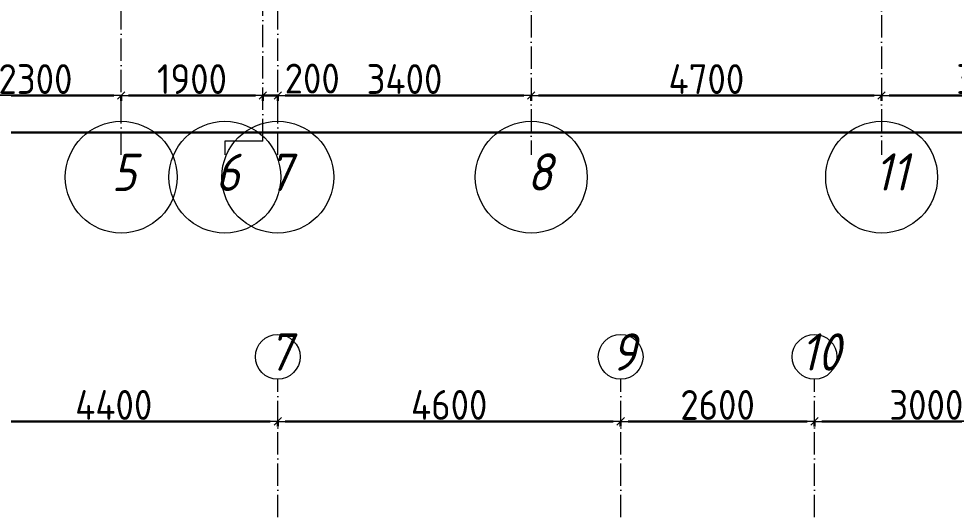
# Model space of a CAD drawing. Header units: millimetres. Extents: x -213536 to 1564669, y -45299 to 942238.
# Drawn here: x -9217 to 3333, y 507097 to 513734 of the extents above; entities that cross this region are included whole.
import ezdxf

# ---------------------------------------------------------------- set-up
doc = ezdxf.new("R2010")
doc.units = ezdxf.units.MM
doc.linetypes.add('50_200_ШТРИХ_1Т_ш5_п1_п1_', pattern=[700, 500, -100, 0, -100])
for name, color, linetype, lineweight in [('3.1) ЖБ окна 1.2 м', 102, 'Continuous', 30), ('A-____-____-DIMS', 7, 'Continuous', 9), ('S-GRID-____-IDEN', 7, 'Continuous', 9), ('S-GRID-____-OTLN', 7, 'Continuous', 9), ('S-GRID-____-OTLN-1', 7, '50_200_ШТРИХ_1Т_ш5_п1_п1_', 9)]:
    doc.layers.add(name, color=color, linetype=linetype, lineweight=lineweight)
doc.styles.add('ISOCPEUR_I', font='isocpeui.ttf', dxfattribs={"width": 0.9, "height": 2.5})
doc.styles.add('ISOCPEUR_I_9', font='isocpeui.ttf', dxfattribs={"width": 0.9, "height": 250})
doc.styles.add('СПДС', font='isocpeur.ttf', dxfattribs={"width": 0.9})
doc.dimstyles.new('Размера А3', dxfattribs={"dimtxt": 200, "dimasz": 100, "dimexe": 70, "dimexo": 100, "dimgap": 20, "dimtad": 1, "dimdec": 0, "dimrnd": 10, "dimzin": 0, "dimdsep": 46, "dimtxsty": 'СПДС', "dimblk": 'ARROWHEAD_6', "dimcen": 1, "dimclrd": 256, "dimclre": 256, "dimclrt": 256, "dimazin": 0, "dimtfac": 1, "dimtdec": 0, "dimtmove": 2, "dimatfit": 3, "dimfxl": 1, "dimtolj": 1, "dimtzin": 0, "dimarcsym": 0})

# ---------------------------------------------------------------- blocks, each defined once
blk = doc.blocks.new('Ось сетки - Круг_Ø6_00__ISO-2_5_0_9K_-25732049-АР1_План отверстий 2 этажа в осях 1-64_А-ГГ')
at = {"layer": 'S-GRID-____-IDEN'}
blk.add_circle((0, 0), 3, dxfattribs=at)
blk = doc.blocks.new('Ось сетки - Круг_Ø6_00__ISO-2_5_0_9K_-25732049-АР1_План отверстий 2 этажа в осях 1-64_Ю-ЯЯ')
at = {"layer": 'S-GRID-____-IDEN'}
blk.add_circle((0, 0), 3, dxfattribs=at)
blk = doc.blocks.new('ARROWHEAD_6')
at = {"color": 0, "linetype": 'Continuous'}
for p, q in [((0, 0), (-1, 0)), ((-0.5, -0.5), (0.5, 0.5))]:
    blk.add_line(p, q, dxfattribs=at)
blk = doc.blocks.new('*D5559')
at = {"layer": 'A-____-____-DIMS', "lineweight": -2, "transparency": 16777216}
for p, q in [((-10142, 512710), (-10142, 512634)), ((-10042, 512704), (-7942, 512704)), ((-7842, 512710), (-7842, 512634))]:
    blk.add_line(p, q, dxfattribs=at)
at = {"layer": 'Defpoints', "color": 0, "lineweight": 30, "transparency": 16777216}
for p in [(-10142, 512810), (-7842, 512810), (-7842, 512704)]:
    blk.add_point(p, dxfattribs=at)
at = {"layer": 'A-____-____-DIMS', "lineweight": -2, "transparency": 16777216, "xscale": 100, "yscale": 100, "zscale": 100, "rotation": 180}
blk.add_blockref('ARROWHEAD_6', (-10142, 512704), dxfattribs=at)
at = {"layer": 'A-____-____-DIMS', "lineweight": -2, "transparency": 16777216, "xscale": 100, "yscale": 100, "zscale": 100}
blk.add_blockref('ARROWHEAD_6', (-7842, 512704), dxfattribs=at)
at = {"layer": 'A-____-____-DIMS', "transparency": 16777216, "insert": (-8992, 512924), "char_height": 400, "width": 2.49, "attachment_point": 5, "style": 'СПДС'}
blk.add_mtext('\\A1;2300', dxfattribs=at)
blk = doc.blocks.new('*D5560')
at = {"layer": 'A-____-____-DIMS', "lineweight": -2, "transparency": 16777216}
for p, q in [((-7842, 512710), (-7842, 512634)), ((-7742, 512704), (-6042, 512704)), ((-5942, 512710), (-5942, 512634))]:
    blk.add_line(p, q, dxfattribs=at)
at = {"layer": 'Defpoints', "color": 0, "lineweight": 30, "transparency": 16777216}
for p in [(-7842, 512810), (-5942, 512810), (-5942, 512704)]:
    blk.add_point(p, dxfattribs=at)
at = {"layer": 'A-____-____-DIMS', "lineweight": -2, "transparency": 16777216, "xscale": 100, "yscale": 100, "zscale": 100, "rotation": 180}
blk.add_blockref('ARROWHEAD_6', (-7842, 512704), dxfattribs=at)
at = {"layer": 'A-____-____-DIMS', "lineweight": -2, "transparency": 16777216, "xscale": 100, "yscale": 100, "zscale": 100}
blk.add_blockref('ARROWHEAD_6', (-5942, 512704), dxfattribs=at)
at = {"layer": 'A-____-____-DIMS', "transparency": 16777216, "insert": (-6892, 512924), "char_height": 400, "width": 2.3, "attachment_point": 5, "style": 'СПДС'}
blk.add_mtext('\\A1;1900', dxfattribs=at)
blk = doc.blocks.new('*D5561')
at = {"layer": 'A-____-____-DIMS', "lineweight": -2, "transparency": 16777216}
for p, q in [((-6042, 512704), (-6142, 512704)), ((-5942, 512710), (-5942, 512634)), ((-5942, 512704), (-5742, 512704)), ((-5742, 512710), (-5742, 512634)), ((-5642, 512704), (-5542, 512704))]:
    blk.add_line(p, q, dxfattribs=at)
at = {"layer": 'Defpoints', "color": 0, "lineweight": 30, "transparency": 16777216}
for p in [(-5942, 512810), (-5742, 512810), (-5742, 512704)]:
    blk.add_point(p, dxfattribs=at)
at = {"layer": 'A-____-____-DIMS', "lineweight": -2, "transparency": 16777216, "xscale": 100, "yscale": 100, "zscale": 100}
blk.add_blockref('ARROWHEAD_6', (-5942, 512704), dxfattribs=at)
at = {"layer": 'A-____-____-DIMS', "lineweight": -2, "transparency": 16777216, "xscale": 100, "yscale": 100, "zscale": 100, "rotation": 180}
blk.add_blockref('ARROWHEAD_6', (-5742, 512704), dxfattribs=at)
at = {"layer": 'A-____-____-DIMS', "transparency": 16777216, "insert": (-5649, 513131), "char_height": 400, "width": 1.87, "attachment_point": 1, "line_spacing_factor": 1.149209, "style": 'СПДС'}
blk.add_mtext('\\A1;200', dxfattribs=at)
blk = doc.blocks.new('*D5562')
at = {"layer": 'A-____-____-DIMS', "lineweight": -2, "transparency": 16777216}
for p, q in [((-5742, 512710), (-5742, 512634)), ((-5642, 512704), (-2442, 512704)), ((-2342, 512710), (-2342, 512634))]:
    blk.add_line(p, q, dxfattribs=at)
at = {"layer": 'Defpoints', "color": 0, "lineweight": 30, "transparency": 16777216}
for p in [(-5742, 512810), (-2342, 512810), (-2342, 512704)]:
    blk.add_point(p, dxfattribs=at)
at = {"layer": 'A-____-____-DIMS', "lineweight": -2, "transparency": 16777216, "xscale": 100, "yscale": 100, "zscale": 100, "rotation": 180}
blk.add_blockref('ARROWHEAD_6', (-5742, 512704), dxfattribs=at)
at = {"layer": 'A-____-____-DIMS', "lineweight": -2, "transparency": 16777216, "xscale": 100, "yscale": 100, "zscale": 100}
blk.add_blockref('ARROWHEAD_6', (-2342, 512704), dxfattribs=at)
at = {"layer": 'A-____-____-DIMS', "transparency": 16777216, "insert": (-4042, 512924), "char_height": 400, "width": 2.56, "attachment_point": 5, "style": 'СПДС'}
blk.add_mtext('\\A1;3400', dxfattribs=at)
blk = doc.blocks.new('*D5563')
at = {"layer": 'A-____-____-DIMS', "lineweight": -2, "transparency": 16777216}
for p, q in [((-2342, 512710), (-2342, 512634)), ((-2242, 512704), (2258, 512704)), ((2358, 512710), (2358, 512634))]:
    blk.add_line(p, q, dxfattribs=at)
at = {"layer": 'Defpoints', "color": 0, "lineweight": 30, "transparency": 16777216}
for p in [(-2342, 512810), (2358, 512810), (2358, 512704)]:
    blk.add_point(p, dxfattribs=at)
at = {"layer": 'A-____-____-DIMS', "lineweight": -2, "transparency": 16777216, "xscale": 100, "yscale": 100, "zscale": 100, "rotation": 180}
blk.add_blockref('ARROWHEAD_6', (-2342, 512704), dxfattribs=at)
at = {"layer": 'A-____-____-DIMS', "lineweight": -2, "transparency": 16777216, "xscale": 100, "yscale": 100, "zscale": 100}
blk.add_blockref('ARROWHEAD_6', (2358, 512704), dxfattribs=at)
at = {"layer": 'A-____-____-DIMS', "transparency": 16777216, "insert": (8, 512924), "char_height": 400, "width": 2.56, "attachment_point": 5, "style": 'СПДС'}
blk.add_mtext('\\A1;4700', dxfattribs=at)
blk = doc.blocks.new('*D5564')
at = {"layer": 'A-____-____-DIMS', "lineweight": -2, "transparency": 16777216}
for p, q in [((2358, 512710), (2358, 512634)), ((2458, 512704), (5258, 512704)), ((5358, 512710), (5358, 512634))]:
    blk.add_line(p, q, dxfattribs=at)
at = {"layer": 'Defpoints', "color": 0, "lineweight": 30, "transparency": 16777216}
for p in [(2358, 512810), (5358, 512810), (5358, 512704)]:
    blk.add_point(p, dxfattribs=at)
at = {"layer": 'A-____-____-DIMS', "lineweight": -2, "transparency": 16777216, "xscale": 100, "yscale": 100, "zscale": 100, "rotation": 180}
blk.add_blockref('ARROWHEAD_6', (2358, 512704), dxfattribs=at)
at = {"layer": 'A-____-____-DIMS', "lineweight": -2, "transparency": 16777216, "xscale": 100, "yscale": 100, "zscale": 100}
blk.add_blockref('ARROWHEAD_6', (5358, 512704), dxfattribs=at)
at = {"layer": 'A-____-____-DIMS', "transparency": 16777216, "insert": (3858, 512924), "char_height": 400, "width": 2.49, "attachment_point": 5, "style": 'СПДС'}
blk.add_mtext('\\A1;3000', dxfattribs=at)
blk = doc.blocks.new('*D5556')
at = {"layer": 'A-____-____-DIMS', "lineweight": -2, "transparency": 16777216}
for p, q in [((-17942, 512214), (-17942, 512138)), ((-17842, 512208), (55358, 512208)), ((55458, 512214), (55458, 512138))]:
    blk.add_line(p, q, dxfattribs=at)
at = {"layer": 'Defpoints', "color": 0, "lineweight": 30, "transparency": 16777216}
for p in [(-17942, 512314), (55458, 512314), (55458, 512208)]:
    blk.add_point(p, dxfattribs=at)
at = {"layer": 'A-____-____-DIMS', "lineweight": -2, "transparency": 16777216, "xscale": 100, "yscale": 100, "zscale": 100, "rotation": 180}
blk.add_blockref('ARROWHEAD_6', (-17942, 512208), dxfattribs=at)
at = {"layer": 'A-____-____-DIMS', "lineweight": -2, "transparency": 16777216, "xscale": 100, "yscale": 100, "zscale": 100}
blk.add_blockref('ARROWHEAD_6', (55458, 512208), dxfattribs=at)
at = {"layer": 'A-____-____-DIMS', "transparency": 16777216, "insert": (18758, 512428), "char_height": 400, "width": 3.19, "attachment_point": 5, "style": 'СПДС'}
blk.add_mtext('\\A1;73400', dxfattribs=at)
blk = doc.blocks.new('*D5649')
at = {"layer": 'A-____-____-DIMS', "lineweight": -2, "transparency": 16777216}
for p, q in [((-10142, 508337), (-10142, 508261)), ((-10042, 508331), (-5842, 508331)), ((-5742, 508337), (-5742, 508261))]:
    blk.add_line(p, q, dxfattribs=at)
at = {"layer": 'Defpoints', "color": 0, "lineweight": 30, "transparency": 16777216}
for p in [(-10142, 508437), (-5742, 508437), (-5742, 508331)]:
    blk.add_point(p, dxfattribs=at)
at = {"layer": 'A-____-____-DIMS', "lineweight": -2, "transparency": 16777216, "xscale": 100, "yscale": 100, "zscale": 100, "rotation": 180}
blk.add_blockref('ARROWHEAD_6', (-10142, 508331), dxfattribs=at)
at = {"layer": 'A-____-____-DIMS', "lineweight": -2, "transparency": 16777216, "xscale": 100, "yscale": 100, "zscale": 100}
blk.add_blockref('ARROWHEAD_6', (-5742, 508331), dxfattribs=at)
at = {"layer": 'A-____-____-DIMS', "transparency": 16777216, "insert": (-7942, 508551), "char_height": 400, "attachment_point": 5, "style": 'СПДС'}
blk.add_mtext('\\A1;4400', dxfattribs=at)
blk = doc.blocks.new('*D5650')
at = {"layer": 'A-____-____-DIMS', "lineweight": -2, "transparency": 16777216}
for p, q in [((-5742, 508337), (-5742, 508261)), ((-5642, 508331), (-1242, 508331)), ((-1142, 508337), (-1142, 508261))]:
    blk.add_line(p, q, dxfattribs=at)
at = {"layer": 'Defpoints', "color": 0, "lineweight": 30, "transparency": 16777216}
for p in [(-5742, 508437), (-1142, 508437), (-1142, 508331)]:
    blk.add_point(p, dxfattribs=at)
at = {"layer": 'A-____-____-DIMS', "lineweight": -2, "transparency": 16777216, "xscale": 100, "yscale": 100, "zscale": 100, "rotation": 180}
blk.add_blockref('ARROWHEAD_6', (-5742, 508331), dxfattribs=at)
at = {"layer": 'A-____-____-DIMS', "lineweight": -2, "transparency": 16777216, "xscale": 100, "yscale": 100, "zscale": 100}
blk.add_blockref('ARROWHEAD_6', (-1142, 508331), dxfattribs=at)
at = {"layer": 'A-____-____-DIMS', "transparency": 16777216, "insert": (-3442, 508551), "char_height": 400, "attachment_point": 5, "style": 'СПДС'}
blk.add_mtext('\\A1;4600', dxfattribs=at)
blk = doc.blocks.new('*D5651')
at = {"layer": 'A-____-____-DIMS', "lineweight": -2, "transparency": 16777216}
for p, q in [((-1142, 508337), (-1142, 508261)), ((-1042, 508331), (1358, 508331)), ((1458, 508337), (1458, 508261))]:
    blk.add_line(p, q, dxfattribs=at)
at = {"layer": 'Defpoints', "color": 0, "lineweight": 30, "transparency": 16777216}
for p in [(-1142, 508437), (1458, 508437), (1458, 508331)]:
    blk.add_point(p, dxfattribs=at)
at = {"layer": 'A-____-____-DIMS', "lineweight": -2, "transparency": 16777216, "xscale": 100, "yscale": 100, "zscale": 100, "rotation": 180}
blk.add_blockref('ARROWHEAD_6', (-1142, 508331), dxfattribs=at)
at = {"layer": 'A-____-____-DIMS', "lineweight": -2, "transparency": 16777216, "xscale": 100, "yscale": 100, "zscale": 100}
blk.add_blockref('ARROWHEAD_6', (1458, 508331), dxfattribs=at)
at = {"layer": 'A-____-____-DIMS', "transparency": 16777216, "insert": (158, 508551), "char_height": 400, "attachment_point": 5, "style": 'СПДС'}
blk.add_mtext('\\A1;2600', dxfattribs=at)
blk = doc.blocks.new('*D5652')
at = {"layer": 'A-____-____-DIMS', "lineweight": -2, "transparency": 16777216}
for p, q in [((1458, 508337), (1458, 508261)), ((1558, 508331), (4358, 508331)), ((4458, 508337), (4458, 508261))]:
    blk.add_line(p, q, dxfattribs=at)
at = {"layer": 'Defpoints', "color": 0, "lineweight": 30, "transparency": 16777216}
for p in [(1458, 508437), (4458, 508437), (4458, 508331)]:
    blk.add_point(p, dxfattribs=at)
at = {"layer": 'A-____-____-DIMS', "lineweight": -2, "transparency": 16777216, "xscale": 100, "yscale": 100, "zscale": 100, "rotation": 180}
blk.add_blockref('ARROWHEAD_6', (1458, 508331), dxfattribs=at)
at = {"layer": 'A-____-____-DIMS', "lineweight": -2, "transparency": 16777216, "xscale": 100, "yscale": 100, "zscale": 100}
blk.add_blockref('ARROWHEAD_6', (4458, 508331), dxfattribs=at)
at = {"layer": 'A-____-____-DIMS', "transparency": 16777216, "insert": (2958, 508551), "char_height": 400, "attachment_point": 5, "style": 'СПДС'}
blk.add_mtext('\\A1;3000', dxfattribs=at)
blk = doc.blocks.new('2этаж')
at = {"layer": 'S-GRID-____-OTLN-1', "color": 251, "ltscale": 0.6, "true_color": 0x636466}
for p, q in [((-7841.7, 511907.5), (-7841.7, 549908.8)), ((-5941.7, 512090.5), (-5941.7, 549908.8)), ((-2341.7, 549908.8), (-2341.7, 511907.5)), ((2358.3, 549908.8), (2358.3, 511907.5)), ((-5741.7, 511907.5), (-5741.7, 549644.2)), ((-5741.7, 454533.3), (-5741.7, 508896.9)), ((-1141.7, 454533.3), (-1141.7, 508896.9)), ((1458.3, 454533.3), (1458.3, 508896.9))]:
    blk.add_line(p, q, dxfattribs=at)
at = {"layer": 'S-GRID-____-IDEN', "xscale": 250, "yscale": 250, "zscale": 99.99999999999993}
for p in [(-7841.7, 511607.5), (-6451.2, 511607.5), (-5741.7, 511607.5)]:
    blk.add_blockref('Ось сетки - Круг_Ø6_00__ISO-2_5_0_9K_-25732049-АР1_План отверстий 2 этажа в осях 1-64_Ю-ЯЯ', p, dxfattribs=at)
at = {"layer": 'S-GRID-____-IDEN', "xscale": 250, "yscale": 250, "zscale": 99.99999999999993, "rotation": 180}
for p in [(-2341.7, 511607.5), (2358.3, 511607.5)]:
    blk.add_blockref('Ось сетки - Круг_Ø6_00__ISO-2_5_0_9K_-25732049-АР1_План отверстий 2 этажа в осях 1-64_Ю-ЯЯ', p, dxfattribs=at)
at = {"layer": 'S-GRID-____-IDEN', "char_height": 500, "attachment_point": 1}
for s, insert, width, style in [('\\fISOCPEUR|b0|i1|c204|p34|;\\W.9;5', (-7967.9, 511922.1), 202.025, 'ISOCPEUR_I_9'), ('\\fISOCPEUR|b0|i1|c204|p34|;\\W.9;6', (-6577.4, 511922.1), 202.025, 'ISOCPEUR_I_9'), ('\\fISOCPEUR|b0|i1|c204|p34|;\\W.9;7', (-5867.9, 511922.1), 202.025, 'ISOCPEUR_I_9'), ('\\fISOCPEUR|b0|i1|c204|p34|;\\W.9;8', (-2397.4, 511927.3), 202.025, 'ISOCPEUR_I_9'), ('11', (2267.1, 511927.3), 288.607, 'ISOCPEUR_I_9'), ('\\fISOCPEUR|b0|i1|c204|p34|;\\W.9;7', (-5867.9, 509511.5), 202.025, 'ISOCPEUR_I'), ('\\fISOCPEUR|b0|i1|c204|p34|;\\W.9;9', (-1267.9, 509511.5), 202.025, 'ISOCPEUR_I'), ('10', (1272.7, 509511.5), 346.329, 'ISOCPEUR_I')]:
    blk.add_mtext(s, dxfattribs=dict(at, insert=insert, width=width, style=style))
at = {"layer": 'A-____-____-DIMS'}
for base, p1, p2, picture, middle in [((-7841.7, 512704.4), (-10141.7, 512810.5), (-7841.7, 512810.5), '*D5559', (-8991.7, 512924.4)), ((-5941.7, 512704.4), (-7841.7, 512810.5), (-5941.7, 512810.5), '*D5560', (-6891.7, 512924.4)), ((-2341.7, 512704.4), (-5741.7, 512810.5), (-2341.7, 512810.5), '*D5562', (-4041.7, 512924.4)), ((2358.3, 512704.4), (-2341.7, 512810.5), (2358.3, 512810.5), '*D5563', (8.3, 512924.4)), ((5358.3, 512704.4), (2358.3, 512810.5), (5358.3, 512810.5), '*D5564', (3858.3, 512924.4)), ((55458.3, 512207.6), (-17941.7, 512313.7), (55458.3, 512313.7), '*D5556', (18758.3, 512427.6)), ((-5741.7, 508330.7), (-10141.7, 508436.8), (-5741.7, 508436.8), '*D5649', (-7941.7, 508550.7)), ((-1141.7, 508330.7), (-5741.7, 508436.8), (-1141.7, 508436.8), '*D5650', (-3441.7, 508550.7)), ((1458.3, 508330.7), (-1141.7, 508436.8), (1458.3, 508436.8), '*D5651', (158.3, 508550.7)), ((4458.3, 508330.7), (1458.3, 508436.8), (4458.3, 508436.8), '*D5652', (2958.3, 508550.7))]:
    dim = blk.add_linear_dim(base=base, p1=p1, p2=p2, dimstyle='Размера А3', override={"dimtxt": 400}, dxfattribs=at)
    dim.commit()
    dim.dimension.update_dxf_attribs({"geometry": picture, "text_midpoint": middle})
dim = blk.add_linear_dim(base=(-5741.7, 512704.4), p1=(-5941.7, 512810.5), p2=(-5741.7, 512810.5), dimstyle='Размера А3', override={"dimtxt": 400}, dxfattribs=at)
dim.commit()
dim.dimension.update_dxf_attribs({"geometry": '*D5561', "text_midpoint": (-5306.9, 512864.4), "dimtype": 160})

msp = doc.modelspace()

# ---------------------------------------------------------------- linework, layer by layer
at = {"layer": 'S-GRID-____-OTLN'}
for p, q in [((-6451.2, 512090.5), (-6451.2, 511907.5)), ((-5941.7, 512090.5), (-6451.2, 512090.5))]:
    msp.add_line(p, q, dxfattribs=at)

# ---------------------------------------------------------------- block references
at = {"layer": '3.1) ЖБ окна 1.2 м'}
msp.add_blockref('2этаж', (0, 0), dxfattribs=at)
at = {"layer": 'S-GRID-____-IDEN', "xscale": 99.99999999999993, "yscale": 99.99999999999993, "zscale": 99.99999999999993}
for p in [(-5741.7, 509196.9), (-1141.7, 509196.9), (1458.3, 509196.9)]:
    msp.add_blockref('Ось сетки - Круг_Ø6_00__ISO-2_5_0_9K_-25732049-АР1_План отверстий 2 этажа в осях 1-64_А-ГГ', p, dxfattribs=at)

doc.saveas('drawing.dxf')
